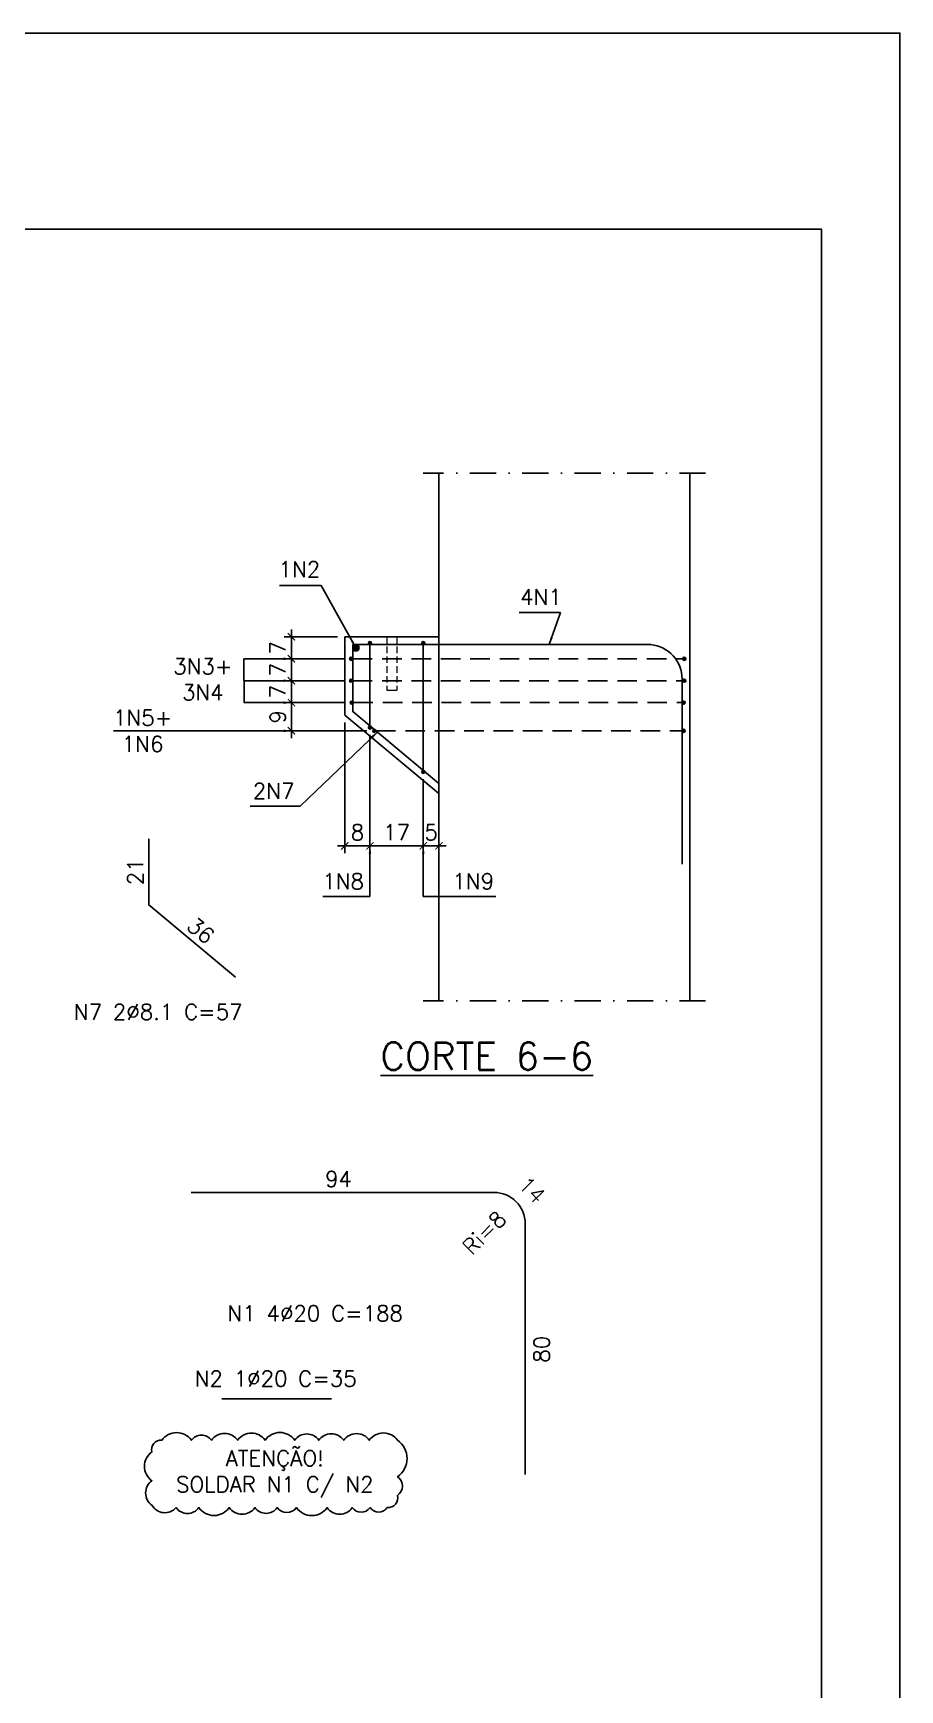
# Model space of a CAD drawing. Header units: centimetres. Extents: x 1658 to 19651, y 8082 to 11444.
# Drawn here: x 16194 to 17023, y 9859 to 11444 of the extents above; entities that cross this region are included whole.
import ezdxf

# ---------------------------------------------------------------- set-up
doc = ezdxf.new("R2010")
doc.units = ezdxf.units.CM
doc.header["$LTSCALE"] = 50
doc.header["$MEASUREMENT"] = 0
doc.header["$PDMODE"] = 67
for name, pattern in [('DASHDOT', [1, 0.5, -0.25, 0, -0.25]), ('DASHED', [0.75, 0.5, -0.25]), ('HIDDEN', [0.375, 0.25, -0.125])]:
    doc.linetypes.add(name, pattern=pattern)
doc.layers.add('10 TRACEJADO', color=1, linetype='DASHED', lineweight=13)
for name, color, linetype in [('FORMATO-PRECON', 2, 'Continuous'), ('HACHURAS-PRECON', 1, 'Continuous'), ('LINHA CENTRO-PRECON', 1, 'DASHDOT'), ('LINHA-01-PRECON', 1, 'Continuous'), ('LINHA-02-PRECON', 2, 'Continuous'), ('LINHA-03-PRECON', 3, 'Continuous'), ('LINHA-04-PRECON', 4, 'Continuous'), ('X1', 2, 'Continuous')]:
    doc.layers.add(name, color=color, linetype=linetype)
doc.styles.add('PRECON-ROMANS', font='romans.shx')
doc.styles.get("Standard").update_dxf_attribs({"font": 'romans.shx'})
doc.dimstyles.new('ESC50-50', dxfattribs={"dimscale": 50, "dimtxt": 0.2, "dimasz": 0.15, "dimexe": 0.15, "dimexo": 0.15, "dimgap": 0.08, "dimtad": 1, "dimdec": 1, "dimzin": 12, "dimdsep": 46, "dimtxsty": 'Standard', "dimblk": 'ARCHTICK', "dimcen": 0.09, "dimdle": 0.15, "dimclrd": 256, "dimclre": 256, "dimclrt": 2, "dimazin": 3, "dimtfac": 1, "dimtdec": 1, "dimtmove": 1, "dimatfit": 2, "dimfxl": 0.15, "dimtolj": 1, "dimtzin": 0, "dimarcsym": 0})
doc.dimstyles.new('ESC75-25', dxfattribs={"dimscale": 0, "dimtxt": 15, "dimasz": 7, "dimexe": 7, "dimexo": 7, "dimgap": 5.5, "dimtad": 1, "dimdec": 1, "dimlfac": 0.333333, "dimdsep": 46, "dimtxsty": 'Standard', "dimblk": 'ARCHTICK', "dimcen": 0.1, "dimdle": 7, "dimclrd": 256, "dimclre": 256, "dimclrt": 2, "dimadec": 0, "dimazin": 0, "dimtfac": 1, "dimtdec": 1, "dimtix": 1, "dimtmove": 2, "dimatfit": 3, "dimfxl": 1, "dimarcsym": 0})
doc.dimstyles.new('ESC75-75', dxfattribs={"dimscale": 0, "dimtxt": 15, "dimasz": 7, "dimexe": 7, "dimexo": 7, "dimgap": 5.5, "dimtad": 1, "dimdec": 1, "dimdsep": 46, "dimtxsty": 'Standard', "dimblk": 'ARCHTICK', "dimcen": 0.1, "dimdle": 7, "dimclrd": 256, "dimclre": 256, "dimclrt": 2, "dimadec": 0, "dimazin": 0, "dimtfac": 1, "dimtdec": 1, "dimtix": 1, "dimtmove": 2, "dimatfit": 3, "dimfxl": 1, "dimarcsym": 0})

# ---------------------------------------------------------------- blocks, each defined once
blk = doc.blocks.new('A$C2E607E54')
at = {"layer": 'FORMATO-PRECON'}
blk.add_lwpolyline([(0, 4200), (2970, 4200), (2970, 0), (0, 0)], close=True, dxfattribs=at)
at = {"layer": 'FORMATO-PRECON', "color": 6}
blk.add_lwpolyline([(100, 3950), (2870, 3950), (2870, 100), (100, 100)], close=True, dxfattribs=at)
blk = doc.blocks.new('_ArchTick')
at = {"color": 0, "linetype": 'ByBlock', "const_width": 0.15}
blk.add_lwpolyline([(-0.5, -0.5), (0.5, 0.5)], dxfattribs=at)
blk = doc.blocks.new('*D361')
at = {"layer": 'Defpoints', "color": 0, "transparency": 16777216}
for p in [(16492.5, 10866.3), (16441.4, 10845.3), (16498.5, 10845.3)]:
    blk.add_point(p, dxfattribs=at)
at = {"layer": 'LINHA-01-PRECON', "lineweight": -2, "transparency": 16777216}
for p, q in [((16485.5, 10866.3), (16434.4, 10866.3)), ((16441.4, 10866.3), (16441.4, 10873.3)), ((16441.4, 10866.3), (16441.4, 10845.3)), ((16491.5, 10845.3), (16434.4, 10845.3)), ((16441.4, 10845.3), (16441.4, 10838.3))]:
    blk.add_line(p, q, dxfattribs=at)
at = {"layer": 'LINHA-01-PRECON', "lineweight": -2, "transparency": 16777216, "xscale": 7, "yscale": 7, "zscale": 7}
for p, rotation in [((16441.4, 10866.3), 270), ((16441.4, 10845.3), 90)]:
    blk.add_blockref('_ArchTick', p, dxfattribs=dict(at, rotation=rotation))
at = {"layer": 'LINHA-01-PRECON', "color": 2, "transparency": 16777216, "insert": (16428.4, 10855.8), "char_height": 15, "attachment_point": 5, "rotation": 90}
blk.add_mtext('7', dxfattribs=at)
blk = doc.blocks.new('*D362')
at = {"layer": 'Defpoints', "color": 0, "transparency": 16777216}
for p in [(16498.5, 10845.3), (16441.4, 10824.3), (16498.5, 10824.3)]:
    blk.add_point(p, dxfattribs=at)
at = {"layer": 'LINHA-01-PRECON', "lineweight": -2, "transparency": 16777216}
for p, q in [((16491.5, 10845.3), (16434.4, 10845.3)), ((16441.4, 10845.3), (16441.4, 10852.3)), ((16441.4, 10845.3), (16441.4, 10824.3)), ((16491.5, 10824.3), (16434.4, 10824.3)), ((16441.4, 10824.3), (16441.4, 10817.3))]:
    blk.add_line(p, q, dxfattribs=at)
at = {"layer": 'LINHA-01-PRECON', "lineweight": -2, "transparency": 16777216, "xscale": 7, "yscale": 7, "zscale": 7}
for p, rotation in [((16441.4, 10845.3), 270), ((16441.4, 10824.3), 90)]:
    blk.add_blockref('_ArchTick', p, dxfattribs=dict(at, rotation=rotation))
at = {"layer": 'LINHA-01-PRECON', "color": 2, "transparency": 16777216, "insert": (16428.4, 10834.8), "char_height": 15, "attachment_point": 5, "rotation": 90}
blk.add_mtext('7', dxfattribs=at)
blk = doc.blocks.new('*D363')
at = {"layer": 'Defpoints', "color": 0, "transparency": 16777216}
for p in [(16498.5, 10824.3), (16441.4, 10803.3), (16499.1, 10803.3)]:
    blk.add_point(p, dxfattribs=at)
at = {"layer": 'LINHA-01-PRECON', "lineweight": -2, "transparency": 16777216}
for p, q in [((16441.4, 10824.3), (16441.4, 10831.3)), ((16491.5, 10824.3), (16434.4, 10824.3)), ((16441.4, 10824.3), (16441.4, 10803.3)), ((16492.1, 10803.3), (16434.4, 10803.3)), ((16441.4, 10803.3), (16441.4, 10796.3))]:
    blk.add_line(p, q, dxfattribs=at)
at = {"layer": 'LINHA-01-PRECON', "lineweight": -2, "transparency": 16777216, "xscale": 7, "yscale": 7, "zscale": 7}
for p, rotation in [((16441.4, 10824.3), 270), ((16441.4, 10803.3), 90)]:
    blk.add_blockref('_ArchTick', p, dxfattribs=dict(at, rotation=rotation))
at = {"layer": 'LINHA-01-PRECON', "color": 2, "transparency": 16777216, "insert": (16428.4, 10813.8), "char_height": 15, "attachment_point": 5, "rotation": 90}
blk.add_mtext('7', dxfattribs=at)
blk = doc.blocks.new('*D364')
at = {"layer": 'Defpoints', "color": 0, "transparency": 16777216}
for p in [(16492.5, 10791.3), (16516.5, 10779.5), (16516.5, 10666.2)]:
    blk.add_point(p, dxfattribs=at)
at = {"layer": 'LINHA-01-PRECON', "lineweight": -2, "transparency": 16777216}
for p, q in [((16492.5, 10784.3), (16492.5, 10659.2)), ((16516.5, 10772.5), (16516.5, 10659.2)), ((16485.5, 10666.2), (16523.5, 10666.2))]:
    blk.add_line(p, q, dxfattribs=at)
at = {"layer": 'LINHA-01-PRECON', "lineweight": -2, "transparency": 16777216, "xscale": 7, "yscale": 7, "zscale": 7, "rotation": 180}
blk.add_blockref('_ArchTick', (16492.5, 10666.2), dxfattribs=at)
at = {"layer": 'LINHA-01-PRECON', "lineweight": -2, "transparency": 16777216, "xscale": 7, "yscale": 7, "zscale": 7}
blk.add_blockref('_ArchTick', (16516.5, 10666.2), dxfattribs=at)
at = {"layer": 'LINHA-01-PRECON', "color": 2, "transparency": 16777216, "insert": (16504.5, 10679.2), "char_height": 15, "attachment_point": 5}
blk.add_mtext('8', dxfattribs=at)
blk = doc.blocks.new('*D365')
at = {"layer": 'Defpoints', "color": 0, "transparency": 16777216}
for p in [(16516.5, 10779.5), (16567.5, 10737), (16567.5, 10666.2)]:
    blk.add_point(p, dxfattribs=at)
at = {"layer": 'LINHA-01-PRECON', "lineweight": -2, "transparency": 16777216}
for p, q in [((16516.5, 10772.5), (16516.5, 10659.2)), ((16567.5, 10730), (16567.5, 10659.2)), ((16509.5, 10666.2), (16574.5, 10666.2))]:
    blk.add_line(p, q, dxfattribs=at)
at = {"layer": 'LINHA-01-PRECON', "lineweight": -2, "transparency": 16777216, "xscale": 7, "yscale": 7, "zscale": 7, "rotation": 180}
blk.add_blockref('_ArchTick', (16516.5, 10666.2), dxfattribs=at)
at = {"layer": 'LINHA-01-PRECON', "lineweight": -2, "transparency": 16777216, "xscale": 7, "yscale": 7, "zscale": 7}
blk.add_blockref('_ArchTick', (16567.5, 10666.2), dxfattribs=at)
at = {"layer": 'LINHA-01-PRECON', "color": 2, "transparency": 16777216, "insert": (16542, 10679.2), "char_height": 15, "attachment_point": 5}
blk.add_mtext('17', dxfattribs=at)
blk = doc.blocks.new('*D366')
at = {"layer": 'Defpoints', "color": 0, "transparency": 16777216}
for p in [(16567.5, 10737), (16582.5, 10666.2), (16582.5, 10666.2)]:
    blk.add_point(p, dxfattribs=at)
at = {"layer": 'LINHA-01-PRECON', "lineweight": -2, "transparency": 16777216}
for p, q in [((16567.5, 10730), (16567.5, 10659.2)), ((16567.5, 10666.2), (16560.5, 10666.2)), ((16567.5, 10666.2), (16582.5, 10666.2)), ((16582.5, 10666.2), (16589.5, 10666.2))]:
    blk.add_line(p, q, dxfattribs=at)
at = {"layer": 'LINHA-01-PRECON', "lineweight": -2, "transparency": 16777216, "xscale": 7, "yscale": 7, "zscale": 7}
blk.add_blockref('_ArchTick', (16567.5, 10666.2), dxfattribs=at)
at = {"layer": 'LINHA-01-PRECON', "lineweight": -2, "transparency": 16777216, "xscale": 7, "yscale": 7, "zscale": 7, "rotation": 180}
blk.add_blockref('_ArchTick', (16582.5, 10666.2), dxfattribs=at)
at = {"layer": 'LINHA-01-PRECON', "color": 2, "transparency": 16777216, "insert": (16575, 10679.2), "char_height": 15, "attachment_point": 5}
blk.add_mtext('5', dxfattribs=at)
blk = doc.blocks.new('*D367')
at = {"layer": 'Defpoints', "color": 0, "transparency": 16777216}
for p in [(16499.1, 10803.3), (16441.4, 10776.3), (16520.7, 10776.3)]:
    blk.add_point(p, dxfattribs=at)
at = {"layer": 'LINHA-01-PRECON', "lineweight": -2, "transparency": 16777216}
for p, q in [((16492.1, 10803.3), (16434.4, 10803.3)), ((16441.4, 10810.3), (16441.4, 10769.3)), ((16513.7, 10776.3), (16434.4, 10776.3))]:
    blk.add_line(p, q, dxfattribs=at)
at = {"layer": 'LINHA-01-PRECON', "lineweight": -2, "transparency": 16777216, "xscale": 7, "yscale": 7, "zscale": 7}
for p, rotation in [((16441.4, 10803.3), 90), ((16441.4, 10776.3), 270)]:
    blk.add_blockref('_ArchTick', p, dxfattribs=dict(at, rotation=rotation))
at = {"layer": 'LINHA-01-PRECON', "color": 2, "transparency": 16777216, "insert": (16428.4, 10789.8), "char_height": 15, "attachment_point": 5, "rotation": 90}
blk.add_mtext('9', dxfattribs=at)
blk = doc.blocks.new('*D368')
at = {"layer": 'Defpoints', "color": 0, "linetype": 'Continuous', "transparency": 16777216}
for p in [(16305, 10672.9), (16305, 10609.8), (16305, 10609.8)]:
    blk.add_point(p, dxfattribs=at)
at = {"layer": 'LINHA-01-PRECON', "color": 2, "linetype": 'Continuous', "transparency": 16777216, "insert": (16292, 10641.3), "char_height": 15, "attachment_point": 5, "rotation": 90}
blk.add_mtext('21', dxfattribs=at)
blk = doc.blocks.new('*D369')
at = {"layer": 'Defpoints', "color": 0, "linetype": 'Continuous', "transparency": 16777216}
for p in [(16305, 10609.8), (16387.9, 10540.7), (16387.9, 10540.7)]:
    blk.add_point(p, dxfattribs=at)
at = {"layer": 'LINHA-01-PRECON', "color": 2, "linetype": 'Continuous', "transparency": 16777216, "insert": (16354.8, 10585.2), "char_height": 15, "attachment_point": 5, "rotation": 320.2182}
blk.add_mtext('36', dxfattribs=at)
blk = doc.blocks.new('*D356')
at = {"layer": 'Defpoints', "color": 0, "linetype": 'Continuous', "transparency": 16777216}
for p in [(16345.5, 10334.5), (16345.5, 10334.5), (16627.5, 10334.5)]:
    blk.add_point(p, dxfattribs=at)
at = {"layer": 'LINHA-01-PRECON', "color": 2, "linetype": 'Continuous', "transparency": 16777216, "insert": (16486.5, 10347.5), "char_height": 15, "attachment_point": 5}
blk.add_mtext('94', dxfattribs=at)
blk = doc.blocks.new('*D357')
at = {"layer": 'Defpoints', "color": 0, "linetype": 'Continuous', "transparency": 16777216}
for p in [(16665, 10304.5), (16665, 10064.5), (16665, 10064.5)]:
    blk.add_point(p, dxfattribs=at)
at = {"layer": 'LINHA-01-PRECON', "color": 2, "linetype": 'Continuous', "transparency": 16777216, "insert": (16680.8, 10184.5), "char_height": 15, "attachment_point": 5, "rotation": 90}
blk.add_mtext('80', dxfattribs=at)

msp = doc.modelspace()

# ---------------------------------------------------------------- hatches: boundary and pattern name
at = {"layer": 'LINHA-01-PRECON', "linetype": 'Continuous'}
h = msp.add_hatch(color=256, dxfattribs=at)
h.dxf.hatch_style = 1
edge = h.paths.add_edge_path()
edge.add_arc((16516.52, 10860.26), 1.5, 0, 360)
h = msp.add_hatch(color=256, dxfattribs=at)
h.dxf.hatch_style = 1
edge = h.paths.add_edge_path()
edge.add_arc((16567.52, 10860.26), 1.5, 0, 360)
h = msp.add_hatch(color=256, dxfattribs=at)
h.dxf.hatch_style = 1
edge = h.paths.add_edge_path()
edge.add_arc((16498.52, 10845.26), 1.5, 0, 360)
h = msp.add_hatch(color=256, dxfattribs=at)
h.dxf.hatch_style = 1
edge = h.paths.add_edge_path()
edge.add_arc((16503.02, 10855.76), 3, 0, 360)
h = msp.add_hatch(color=256, dxfattribs=at)
h.dxf.hatch_style = 1
edge = h.paths.add_edge_path()
edge.add_arc((16817.14, 10845.26), 1.5, 0, 360)
h = msp.add_hatch(color=256, dxfattribs=at)
h.dxf.hatch_style = 1
edge = h.paths.add_edge_path()
edge.add_arc((16498.52, 10824.26), 1.5, 0, 360)
h = msp.add_hatch(color=256, dxfattribs=at)
h.dxf.hatch_style = 1
edge = h.paths.add_edge_path()
edge.add_arc((16817.14, 10824.26), 1.5, 0, 360)
h = msp.add_hatch(color=256, dxfattribs=at)
h.dxf.hatch_style = 1
edge = h.paths.add_edge_path()
edge.add_arc((16499.14, 10803.26), 1.5, 0, 360)
h = msp.add_hatch(color=256, dxfattribs=at)
h.dxf.hatch_style = 1
edge = h.paths.add_edge_path()
edge.add_arc((16816.52, 10803.26), 1.5, 0, 360)
h = msp.add_hatch(color=256, dxfattribs=at)
h.dxf.hatch_style = 1
edge = h.paths.add_edge_path()
edge.add_arc((16516.52, 10779.53), 1.5, 0, 360)
h = msp.add_hatch(color=256, dxfattribs=at)
h.dxf.hatch_style = 1
edge = h.paths.add_edge_path()
edge.add_arc((16520.74, 10776.26), 1.5, 0, 360)
h = msp.add_hatch(color=256, dxfattribs=at)
h.dxf.hatch_style = 1
edge = h.paths.add_edge_path()
edge.add_arc((16816.52, 10776.26), 1.5, 0, 360)
h = msp.add_hatch(color=256, dxfattribs=at)
h.dxf.hatch_style = 1
edge = h.paths.add_edge_path()
edge.add_arc((16567.52, 10737.03), 1.5, 0, 360)

# ---------------------------------------------------------------- linework, layer by layer
at = {"layer": '10 TRACEJADO', "linetype": 'HIDDEN', "ltscale": 0.5, "extrusion": (0, 1, 0)}
for p, q in [((16532.72, 10866.26), (16532.72, 10815.26)), ((16542.32, 10866.26), (16542.32, 10815.26)), ((16532.72, 10815.26), (16537.52, 10815.26)), ((16537.52, 10815.26), (16542.32, 10815.26))]:
    msp.add_line(p, q, dxfattribs=at)
at = {"layer": 'LINHA CENTRO-PRECON', "extrusion": (0, 1, 0)}
for p, q in [((16837.52, 11022.87), (16567.52, 11022.87)), ((16837.52, 10518.08), (16567.52, 10518.08))]:
    msp.add_line(p, q, dxfattribs=at)
at = {"layer": 'LINHA-01-PRECON', "linetype": 'Continuous'}
msp.add_lwpolyline([(16542.88, 10097.46, 0.5205671), (16515.93, 10097.46, 0.5205671), (16491.49, 10097.46, 0.5205671), (16467.62, 10097.46, 0.5205671), (16444.58, 10097.46, 0.5205671), (16416.22, 10097.46, 0.5205671), (16390.03, 10097.46, 0.5205671), (16364.88, 10097.46, 0.5205671), (16345.76, 10097.46, 0.5205671), (16317.48, 10097.46, 0.5205671), (16307.98, 10086.27, 0.5205671), (16307.98, 10058.61, 0.5205671), (16307.98, 10035.36, 0.5205671), (16331.03, 10032.99, 0.5205671), (16352.92, 10032.99, 0.5205671), (16381.99, 10032.99, 0.5205671), (16406.49, 10032.99, 0.5205671), (16427.76, 10032.99, 0.5205671), (16446.26, 10032.99, 0.5205671), (16475.6, 10032.99, 0.5205671), (16499.61, 10032.99, 0.5205671), (16516.61, 10032.99, 0.5205671), (16532.99, 10032.99, 0.5205671), (16542.88, 10044.72, 0.5205671), (16542.88, 10062.47, 0.5205671)], format="xyb", close=True, dxfattribs=at)
for centre, radius in [((16516.52, 10860.26), 1.5), ((16567.52, 10860.26), 1.5), ((16498.52, 10845.26), 1.5), ((16503.02, 10855.76), 3), ((16817.14, 10845.26), 1.5), ((16498.52, 10824.26), 1.5), ((16817.14, 10824.26), 1.5), ((16499.14, 10803.26), 1.5), ((16816.52, 10803.26), 1.5), ((16516.52, 10779.53), 1.5), ((16520.74, 10776.26), 1.5), ((16816.52, 10776.26), 1.5), ((16567.52, 10737.03), 1.5)]:
    msp.add_circle(centre, radius, dxfattribs=at)
at = {"layer": 'LINHA-02-PRECON', "extrusion": (0, 1, 0)}
for p, q in [((16582.52, 10518.08), (16582.52, 11022.87)), ((16822.52, 10518.08), (16822.52, 11022.87)), ((16492.52, 10866.26), (16492.52, 10791.26)), ((16582.52, 10866.26), (16492.52, 10866.26)), ((16492.52, 10791.26), (16582.52, 10716.26))]:
    msp.add_line(p, q, dxfattribs=at)
at = {"layer": 'LINHA-03-PRECON', "extrusion": (0, 1, 0)}
msp.add_line((16582.52, 10716.26), (16582.52, 10866.26), dxfattribs=at)
at = {"layer": 'LINHA-04-PRECON', "extrusion": (0, 1, 0)}
for p, q in [((16500.02, 10858.76), (16785.02, 10858.76)), ((16516.52, 10858.76), (16516.52, 10781.03)), ((16567.52, 10858.76), (16567.52, 10738.53)), ((16345.52, 10334.52), (16635.02, 10334.52))]:
    msp.add_line(p, q, dxfattribs=at)
at = {"layer": 'LINHA-04-PRECON', "linetype": 'HIDDEN', "ltscale": 1.5, "extrusion": (0, 1, 0)}
for p, q in [((16500.02, 10845.26), (16815.02, 10845.26)), ((16500.02, 10824.26), (16815.02, 10824.26)), ((16500.64, 10803.26), (16815.02, 10803.26)), ((16522.24, 10776.26), (16815.02, 10776.26))]:
    msp.add_line(p, q, dxfattribs=at)
at = {"layer": 'LINHA-04-PRECON'}
for p, q in [((16815.02, 10825.76), (16815.02, 10648.76)), ((16665.02, 10304.52), (16665.02, 10064.52)), ((16479.71, 10136.95), (16374.71, 10136.95))]:
    msp.add_line(p, q, dxfattribs=at)
for points in [[(16500.02, 10858.76, 0), (16500.02, 10794.78, 0), (16582.52, 10726.03, 0)], [(16304.95, 10672.86, 0), (16304.95, 10609.77, 0), (16387.94, 10540.67, 0)]]:
    msp.add_polyline3d(points, dxfattribs=at)
for centre, radius, start, end in [((16782.34, 10826.19), 32.69, 359.26058, 85.2868), ((16635.02, 10304.52), 30, 0, 90)]:
    msp.add_arc(centre, radius, start, end, dxfattribs=at)

# ---------------------------------------------------------------- block references
at = {"layer": 'HACHURAS-PRECON', "xscale": 0.7499999999999996, "yscale": 0.7499999999999996, "zscale": 0.7499999999999996}
msp.add_blockref('A$C2E607E54', (14795.86, 8293.94), dxfattribs=at)

# ---------------------------------------------------------------- texts
at = {"layer": 'LINHA-01-PRECON', "color": 2, "linetype": 'Continuous', "char_height": 15, "attachment_point": 5}
for s, insert in [('1N2', (16449.03, 10930.87)), ('4N1', (16680.14, 10904.37)), ('3N3+\\P3N4', (16356.68, 10825.57)), ('1N5+\\P1N6', (16299.07, 10776.26)), ('2N7', (16424.42, 10718.79)), ('1N8', (16490.92, 10632.35)), ('1N9', (16615.33, 10632.35)), ('{\\C4;ATENÇÃO!\\P}SOLDAR N1 C/ N2', (16425.5, 10065.25))]:
    msp.add_mtext(s, dxfattribs=dict(at, insert=insert))
at = {"layer": 'LINHA-01-PRECON', "color": 4, "insert": (16628.32, 10464.94), "char_height": 26.25, "attachment_point": 5}
msp.add_mtext('{\\LCORTE 6-6}', dxfattribs=at)
at = {"layer": 'LINHA-01-PRECON', "color": 2, "linetype": 'Continuous', "char_height": 15, "attachment_point": 5}
for s, insert, rotation in [('14', (16671.47, 10336.87), 315), ('Ri=8', (16625.89, 10295.94), 45)]:
    msp.add_mtext(s, dxfattribs=dict(at, insert=insert, rotation=rotation))
at = {"layer": 'X1', "style": 'PRECON-ROMANS'}
for s, p in [('N7 2%%C8.1 C=57', (16233.33, 10499.9)), ('N1 4%%C20 C=188', (16380.33, 10211.34)), ('N2 1%%C20 C=35', (16348.92, 10148.92))]:
    msp.add_text(s, height=15, dxfattribs=at).set_placement(p)

# ---------------------------------------------------------------- dimensions: what is measured, and where the dimension line sits
at = {"layer": 'LINHA-01-PRECON'}
for base, p1, p2, picture, middle in [((16441.41, 10845.26), (16492.52, 10866.26), (16498.52, 10845.26), '*D361', (16428.41, 10855.76)), ((16441.41, 10824.26), (16498.52, 10845.26), (16498.52, 10824.26), '*D362', (16428.41, 10834.76)), ((16441.41, 10803.26), (16498.52, 10824.26), (16499.14, 10803.26), '*D363', (16428.41, 10813.76)), ((16441.41, 10776.26), (16499.14, 10803.26), (16520.74, 10776.26), '*D367', (16428.41, 10789.76))]:
    dim = msp.add_linear_dim(base=base, p1=p1, p2=p2, angle=90, dimstyle='ESC75-25', override={"dimscale": 1}, dxfattribs=at)
    dim.commit()
    dim.dimension.update_dxf_attribs({"geometry": picture, "text_midpoint": middle})
for base, p1, p2, picture, middle in [((16516.52, 10666.19), (16492.52, 10791.26), (16516.52, 10779.53), '*D364', (16504.52, 10679.19)), ((16567.52, 10666.19), (16516.52, 10779.53), (16567.52, 10737.03), '*D365', (16542.02, 10679.19)), ((16582.52, 10666.19), (16567.52, 10737.03), (16582.52, 10666.19), '*D366', (16575.02, 10679.19))]:
    dim = msp.add_linear_dim(base=base, p1=p1, p2=p2, dimstyle='ESC75-25', override={"dimscale": 1}, dxfattribs=at)
    dim.commit()
    dim.dimension.update_dxf_attribs({"geometry": picture, "text_midpoint": middle})
at = {"layer": 'LINHA-01-PRECON', "linetype": 'Continuous'}
for p1, p2, picture, middle in [((16304.95, 10672.86), (16304.95, 10609.77), '*D368', (16291.95, 10641.32)), ((16304.95, 10609.77), (16387.94, 10540.67), '*D369', (16354.77, 10585.21))]:
    dim = msp.add_aligned_dim(p1=p1, p2=p2, distance=0, dimstyle='ESC75-25', override={"dimscale": 1, "dimse1": 1, "dimse2": 1, "dimsd1": 1, "dimsd2": 1}, dxfattribs=at)
    dim.commit()
    dim.dimension.update_dxf_attribs({"geometry": picture, "text_midpoint": middle})
dim = msp.add_linear_dim(base=(16345.52, 10334.52), p1=(16627.52, 10334.52), p2=(16345.52, 10334.52), angle=180, dimstyle='ESC75-25', override={"dimscale": 1, "dimse1": 1, "dimse2": 1, "dimsd1": 1, "dimsd2": 1}, dxfattribs=at)
dim.commit()
dim.dimension.update_dxf_attribs({"geometry": '*D356', "text_midpoint": (16486.52, 10347.52)})
dim = msp.add_linear_dim(base=(16665.02, 10064.52), p1=(16665.02, 10304.52), p2=(16665.02, 10064.52), angle=90, dimstyle='ESC75-25', override={"dimscale": 1, "dimse1": 1, "dimse2": 1, "dimsd1": 1, "dimsd2": 1}, dxfattribs=at)
dim.commit()
dim.dimension.update_dxf_attribs({"geometry": '*D357', "text_midpoint": (16680.75, 10184.52), "dimtype": 160})

# ---------------------------------------------------------------- leaders
for points in [[(16503.02, 10855.76), (16469.71, 10915.38), (16429.99, 10915.38)], [(16687.88, 10858.76), (16698.91, 10889.68), (16659.19, 10889.68)]]:
    msp.add_leader(points, dimstyle='ESC75-75', override={"dimscale": 1, "dimtad": 0}, dxfattribs=at)
at = {"layer": 'LINHA-01-PRECON'}
for points in [[(16441.41, 10845.26), (16396.05, 10845.26), (16396.36, 10803.26)], [(16441.41, 10824.26), (16396.05, 10824.26)], [(16441.41, 10803.26), (16396.05, 10803.26)], [(16441.41, 10776.26), (16271.09, 10776.26)], [(16523.6, 10775.13), (16449.93, 10704.36), (16401.85, 10704.36)], [(16516.52, 10666.19), (16516.52, 10617.92), (16471.41, 10617.92)], [(16567.52, 10666.19), (16567.52, 10617.92), (16637.07, 10617.92)]]:
    msp.add_leader(points, dimstyle='ESC50-50', override={"dimgap": 0.08, "dimtad": 1}, dxfattribs=at)

doc.saveas('drawing.dxf')
